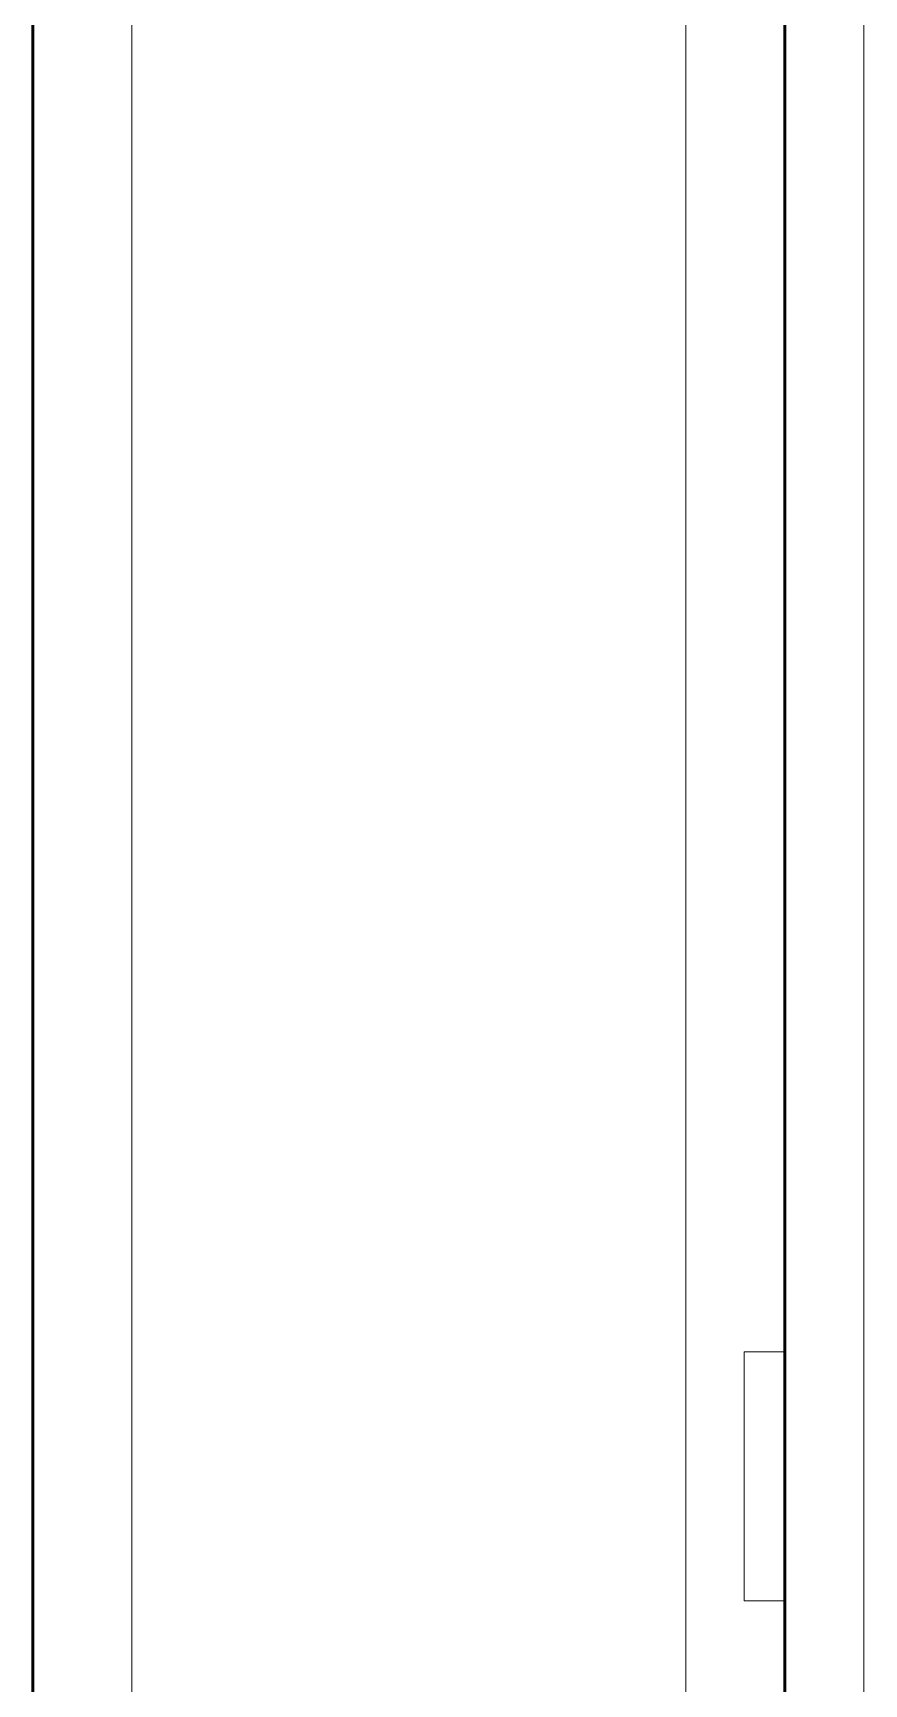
# Model space of a CAD drawing. Header units: inches. Extents: x -4218 to -1830, y 9767 to 12426.
# Drawn here: x -2781.85 to -2776.6, y 11923.25 to 11933.69 of the extents above; entities that cross this region are included whole.
import ezdxf

# ---------------------------------------------------------------- set-up
doc = ezdxf.new("R2010")
doc.units = ezdxf.units.IN
doc.header["$MEASUREMENT"] = 0
for name, color, linetype, lineweight in [('0-1', 7, 'Continuous', 5), ('0-2', 90, 'Continuous', 20), ('A-WALL-1', 50, 'Continuous', 13), ('I-WALL-1', 250, 'Continuous', 50), ('I-WALL-2', 253, 'Continuous', 9), ('I-WALL-3', 252, 'Continuous', 9), ('P-SANR-FIXT-2', 7, 'Continuous', 9), ('P-SANR-FIXT-3', 252, 'Continuous', 9)]:
    doc.layers.add(name, color=color, linetype=linetype, lineweight=lineweight)

# ---------------------------------------------------------------- blocks, each defined once
blk = doc.blocks.new('Plbg-Sink Wall Mounted-UH - Sink-403447-BACKGROUND - BASEMENT')
at = {"layer": 'P-SANR-FIXT-2'}
blk.add_line((12, -0.5), (-12, -0.5), dxfattribs=at)
at = {"layer": 'P-SANR-FIXT-3'}
for p, q in [((0.787, 0.257), (-0.787, 0.257)), ((-0.787, 0.257), (-0.787, 0)), ((0.787, 0.257), (-0.787, 0.257)), ((-0.787, 0.257), (-0.787, 0)), ((0.787, 0), (0.787, 0.257)), ((0.787, 0), (0.787, 0.257)), ((12, 0), (-12, 0))]:
    blk.add_line(p, q, dxfattribs=at)
blk = doc.blocks.new('CTR - 1st Phase - Common Walls_rvt-1-BACKGROUND - BASEMENT')
at = {"layer": 'A-WALL-1'}
for p, q in [((-2781.224, 11849.564), (-2781.224, 11949.352)), ((-2777.724, 11849.564), (-2777.724, 11949.352))]:
    blk.add_line(p, q, dxfattribs=at)
at = {"layer": 'I-WALL-1'}
for p, q in [((-2781.849, 11949.352), (-2781.849, 11849.564)), ((-2777.099, 11849.564), (-2777.099, 11949.352))]:
    blk.add_line(p, q, dxfattribs=at)
at = {"layer": 'I-WALL-2'}
for p, q in [((-2777.099, 11925.352), (-2777.099, 11936.564)), ((-2777.099, 11912.564), (-2777.099, 11923.777))]:
    blk.add_line(p, q, dxfattribs=at)
at = {"layer": 'I-WALL-3'}
blk.add_line((-2781.849, 11949.352), (-2781.849, 11849.564), dxfattribs=at)
at = {"layer": '0-2', "rotation": 89.99999999999855}
blk.add_blockref('Plbg-Sink Wall Mounted-UH - Sink-403447-BACKGROUND - BASEMENT', (-2777.099, 11924.564), dxfattribs=at)

msp = doc.modelspace()

# ---------------------------------------------------------------- block references
at = {"layer": '0-1'}
msp.add_blockref('CTR - 1st Phase - Common Walls_rvt-1-BACKGROUND - BASEMENT', (0, 0), dxfattribs=at)

doc.saveas('drawing.dxf')
